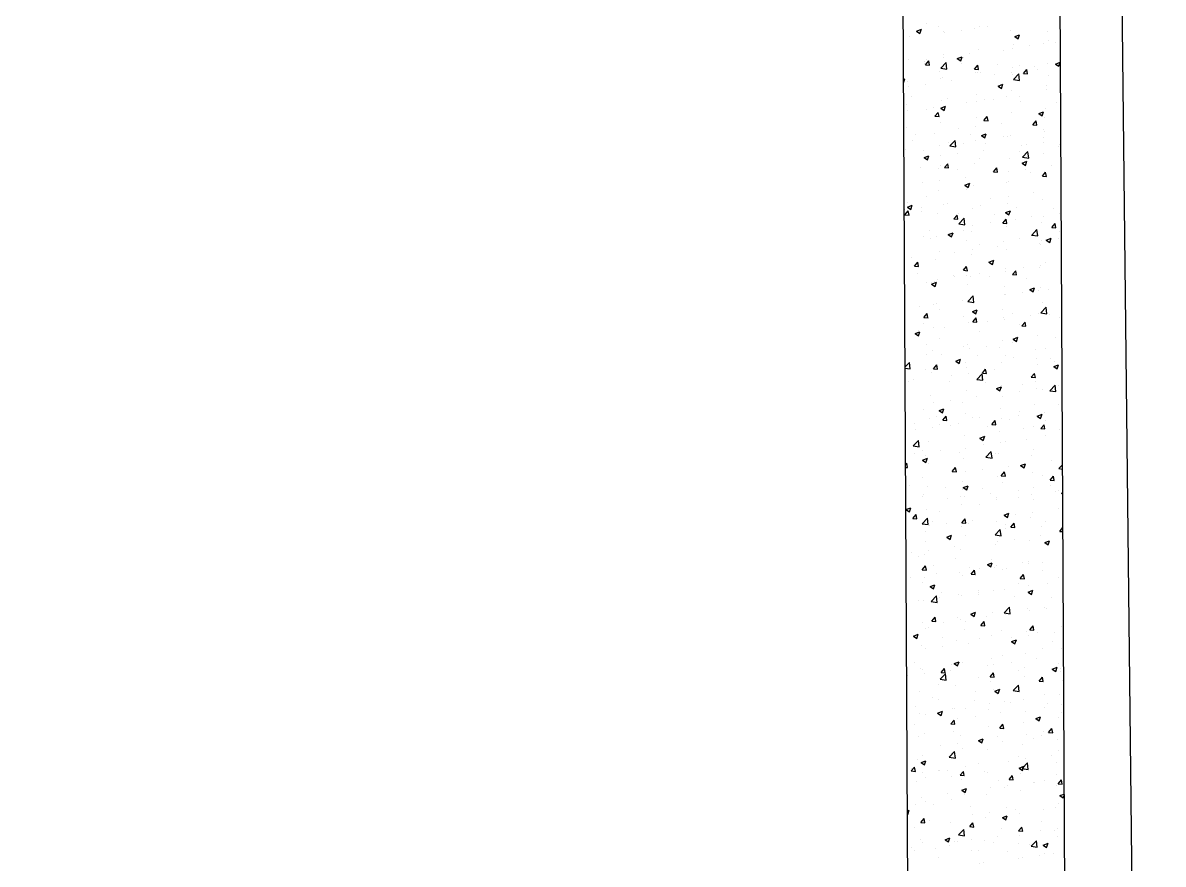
# Model space of a CAD drawing. Header units: millimetres. Extents: x 331487 to 517269, y 198509 to 399936.
# Drawn here: x 447763 to 449434, y 303161 to 304393 of the extents above; entities that cross this region are included whole.
import ezdxf

# ---------------------------------------------------------------- set-up
doc = ezdxf.new("R2010")
doc.units = ezdxf.units.MM
doc.header["$MEASUREMENT"] = 0
doc.layers.add('9th_plot boundry', color=1, linetype='Continuous')
doc.layers.add('COLUMN', color=6, linetype='Continuous')

msp = doc.modelspace()

# ---------------------------------------------------------------- linework, layer by layer
at = {"layer": '9th_plot boundry'}
msp.add_line((449434.4, 299006.3), (448946.6, 343103.6), dxfattribs=at)
msp.add_lwpolyline([(448946.6, 343103.6), (414422.2, 340817.1, 0.386106), (408845.6, 334960.7), (408845.6, 299960.7), (449434.4, 299006.3)], format="xyb", close=True, dxfattribs=at)
at = {"layer": 'COLUMN'}
for p, q in [((448972.9, 319477.3), (449064.3, 302244.5)), ((449202.9, 319478.5), (449294.4, 302239))]:
    msp.add_line(p, q, dxfattribs=at)
at = {"layer": 'COLUMN', "color": 2, "linetype": 'Continuous'}
for p, q in [((449073, 304381.2), (449080, 304383.9)), ((449073, 304381.2), (449078, 304377.8)), ((449078, 304377.8), (449080, 304383.9)), ((449088, 304392.7), (449088, 304392.7)), ((449104.5, 304387.2), (449104.5, 304387.2)), ((449113, 304380), (449113, 304380)), ((449139, 304382.5), (449139, 304382.5)), ((449157.9, 304384.9), (449157.9, 304384.9)), ((449165, 304387.5), (449165, 304387.5)), ((449176.9, 304387.5), (449176.9, 304387.5)), ((449211.3, 304382.7), (449211.3, 304382.7)), ((449264.7, 304380.4), (449264.7, 304380.4)), ((449062.5, 304373.6), (449062.5, 304373.6)), ((449114, 304379.2), (449114, 304379.2)), ((449216.8, 304373.2), (449223.8, 304375.9)), ((449216.8, 304373.2), (449221.7, 304369.8)), ((449221.7, 304369.8), (449223.8, 304375.9)), ((449258.8, 304363.1), (449258.8, 304363.1)), ((449265.6, 304367.7), (449265.6, 304367.7)), ((449276.6, 304364.6), (449276.6, 304364.6)), ((449111.8, 304346.7), (449111.8, 304346.7)), ((449150.6, 304348), (449150.6, 304348)), ((449163.8, 304354.2), (449163.8, 304354.2)), ((449200.5, 304353.1), (449200.5, 304353.1)), ((449213.7, 304356.4), (449213.7, 304356.4)), ((449215.1, 304361.3), (449215.1, 304361.3)), ((449238.7, 304359.7), (449238.7, 304359.7)), ((449061.3, 304340.3), (449061.3, 304340.3)), ((449083.9, 304333.1), (449083.9, 304333.1)), ((449085, 304336.1), (449085, 304336.1)), ((449086.1, 304331.7), (449090.9, 304337.4)), ((449086.1, 304331.7), (449092.1, 304331.2)), ((449087.6, 304339.8), (449087.6, 304339.8)), ((449092.1, 304331.2), (449090.9, 304337.4)), ((449108.4, 304327), (449116.2, 304335.1)), ((449112.7, 304343.1), (449112.7, 304343.1)), ((449117.3, 304325.6), (449116.2, 304335.1)), ((449132.7, 304340.9), (449139.7, 304343.6)), ((449132.7, 304340.9), (449137.7, 304337.6)), ((449137.7, 304337.6), (449139.7, 304343.6)), ((449138.4, 304333.8), (449138.4, 304333.8)), ((449142.2, 304343.1), (449142.2, 304343.1)), ((449157.9, 304325.4), (449162.7, 304331.2)), ((449163.8, 304324.9), (449162.7, 304331.2)), ((449191.8, 304331.6), (449191.8, 304331.6)), ((449224.5, 304331.1), (449224.5, 304331.1)), ((449245.2, 304329.3), (449245.2, 304329.3)), ((449264.4, 304334.4), (449264.4, 304334.4)), ((449276.5, 304332.9), (449283.5, 304335.6)), ((449276.5, 304332.9), (449281.4, 304329.6)), ((449281.4, 304329.6), (449283.4, 304335.6)), ((449282.8, 304341.1), (449282.8, 304341.1)), ((449106.1, 304322.7), (449106.1, 304322.7)), ((449108.4, 304326.9), (449117.3, 304325.6)), ((449110.6, 304313.4), (449110.6, 304313.4)), ((449157.9, 304325.4), (449163.8, 304324.9)), ((449159.5, 304320.4), (449159.5, 304320.4)), ((449162.6, 304320.9), (449162.6, 304320.9)), ((449166.2, 304321.1), (449166.2, 304321.1)), ((449187.4, 304316.9), (449187.4, 304316.9)), ((449212.4, 304320.2), (449212.4, 304320.2)), ((449212.9, 304318.1), (449212.9, 304318.1)), ((449213.9, 304328), (449213.9, 304328)), ((449215.1, 304310.4), (449222.9, 304318.5)), ((449224, 304309), (449222.9, 304318.5)), ((449229.6, 304319.2), (449234.4, 304324.9)), ((449229.6, 304319.2), (449235.6, 304318.6)), ((449235.6, 304318.6), (449234.4, 304324.9)), ((449250.3, 304325.2), (449250.3, 304325.2)), ((449266.3, 304315.9), (449266.3, 304315.9)), ((449053.6, 304310.6), (449055.7, 304311.4)), ((449053.7, 304305.3), (449055.7, 304311.4)), ((449053.7, 304305.3), (449053.7, 304305.3)), ((449060.1, 304307), (449060.1, 304307)), ((449061.3, 304300.3), (449061.3, 304300.3)), ((449086.4, 304303.6), (449086.4, 304303.6)), ((449107.9, 304311.1), (449107.9, 304311.1)), ((449124.2, 304308.6), (449124.2, 304308.6)), ((449192.4, 304300.7), (449199.4, 304303.4)), ((449192.4, 304300.7), (449197.4, 304297.3)), ((449197.4, 304297.3), (449199.4, 304303.4)), ((449215.1, 304310.4), (449224, 304309)), ((449262.7, 304296.1), (449262.7, 304296.1)), ((449263.2, 304301.1), (449263.2, 304301.1)), ((449065.1, 304285.3), (449065.1, 304285.3)), ((449109.4, 304280.1), (449109.4, 304280.1)), ((449118.5, 304283), (449118.5, 304283)), ((449161.3, 304287.6), (449161.3, 304287.6)), ((449171.9, 304280.7), (449171.9, 304280.7)), ((449186.1, 304280.8), (449186.1, 304280.8)), ((449204.4, 304286.1), (449204.4, 304286.1)), ((449212.7, 304294.7), (449212.7, 304294.7)), ((449224, 304285.8), (449224, 304285.8)), ((449058.9, 304273.7), (449058.9, 304273.7)), ((449060.1, 304264.2), (449060.1, 304264.2)), ((449087.7, 304266.1), (449087.7, 304266.1)), ((449097.9, 304269.2), (449097.9, 304269.2)), ((449108.4, 304268.4), (449115.4, 304271.1)), ((449108.4, 304268.4), (449113.4, 304265.1)), ((449113.4, 304265.1), (449115.4, 304271.1)), ((449146, 304276.1), (449146, 304276.1)), ((449161.1, 304277.5), (449161.1, 304277.5)), ((449225.3, 304278.5), (449225.3, 304278.5)), ((449252.1, 304260.4), (449259.1, 304263.1)), ((449257.1, 304257.1), (449259.1, 304263.1)), ((449262, 304267.8), (449262, 304267.8)), ((449278.7, 304276.2), (449278.7, 304276.2)), ((449100, 304256.5), (449104.8, 304262.2)), ((449100, 304256.5), (449106, 304256)), ((449106, 304256), (449104.8, 304262.2)), ((449108.2, 304246.9), (449108.2, 304246.9)), ((449160.1, 304254.4), (449160.1, 304254.4)), ((449171.7, 304250.2), (449176.5, 304256)), ((449171.7, 304250.2), (449177.7, 304249.7)), ((449177.7, 304249.7), (449176.5, 304255.9)), ((449197.7, 304246.3), (449197.7, 304246.3)), ((449211.5, 304261.4), (449211.5, 304261.4)), ((449243.5, 304243.9), (449248.3, 304249.7)), ((449249.4, 304243.4), (449248.3, 304249.7)), ((449252.1, 304260.4), (449257.1, 304257.1)), ((449260.8, 304254.6), (449260.8, 304254.6)), ((449057.7, 304240.5), (449057.7, 304240.5)), ((449071.6, 304229.7), (449071.6, 304229.7)), ((449099, 304231.9), (449099, 304231.9)), ((449134.8, 304238), (449134.8, 304238)), ((449152.4, 304229.6), (449152.4, 304229.6)), ((449159.8, 304241.3), (449159.8, 304241.3)), ((449168.1, 304228.2), (449175.1, 304230.8)), ((449173.1, 304224.8), (449175.1, 304230.8)), ((449243.5, 304243.9), (449249.4, 304243.4)), ((449258.6, 304236.5), (449258.6, 304236.5)), ((449260.8, 304234.5), (449260.8, 304234.5)), ((449066.7, 304220.7), (449066.7, 304220.7)), ((449107, 304213.6), (449107, 304213.6)), ((449120.1, 304218.5), (449120.1, 304218.5)), ((449121.7, 304213), (449129.5, 304221.1)), ((449121.7, 304213), (449130.6, 304211.6)), ((449130.6, 304211.6), (449129.5, 304221.1)), ((449141.9, 304216.4), (449141.9, 304216.4)), ((449158.9, 304221.1), (449158.9, 304221.1)), ((449168.1, 304228.2), (449173.1, 304224.8)), ((449173.5, 304216.2), (449173.5, 304216.2)), ((449200.2, 304226.5), (449200.2, 304226.5)), ((449205.8, 304227.4), (449205.8, 304227.4)), ((449210.2, 304228.1), (449210.2, 304228.1)), ((449226.9, 304214), (449226.9, 304214)), ((449234.5, 304215.2), (449234.5, 304215.2)), ((449259.2, 304225.1), (449259.2, 304225.1)), ((449259.6, 304218.5), (449259.6, 304218.5)), ((449282.5, 304214.5), (449282.5, 304214.5)), ((449056.5, 304207.2), (449056.5, 304207.2)), ((449083.6, 304206.4), (449083.6, 304206.4)), ((449084.1, 304195.9), (449091.1, 304198.6)), ((449084.1, 304195.9), (449089, 304192.6)), ((449089, 304192.6), (449091.1, 304198.6)), ((449108.5, 304198.6), (449108.5, 304198.6)), ((449133.5, 304201.9), (449133.5, 304201.9)), ((449171.4, 304206.9), (449171.4, 304206.9)), ((449224.2, 304204.5), (449224.2, 304204.5)), ((449228.4, 304196.4), (449236.2, 304204.6)), ((449228.4, 304196.4), (449237.3, 304195.1)), ((449237.3, 304195.1), (449236.2, 304204.5)), ((449259.5, 304201.2), (449259.5, 304201.2)), ((449280.3, 304211.7), (449280.3, 304211.7)), ((449079.1, 304181.1), (449079.1, 304181.1)), ((449105.7, 304180.3), (449105.7, 304180.3)), ((449107.6, 304184.5), (449107.6, 304184.5)), ((449113.9, 304181.3), (449118.7, 304187)), ((449113.9, 304181.3), (449119.9, 304180.7)), ((449119.9, 304180.7), (449118.7, 304187)), ((449132.5, 304178.8), (449132.5, 304178.8)), ((449157.7, 304187.8), (449157.7, 304187.8)), ((449165.9, 304194.5), (449165.9, 304194.5)), ((449185.6, 304175), (449190.4, 304180.7)), ((449191.6, 304174.5), (449190.4, 304180.7)), ((449209, 304194.8), (449209, 304194.8)), ((449227.8, 304187.9), (449234.8, 304190.6)), ((449227.8, 304187.9), (449232.8, 304184.5)), ((449232.8, 304184.5), (449234.8, 304190.6)), ((449233.3, 304179), (449233.3, 304179)), ((449271.1, 304184), (449271.1, 304184)), ((449055.2, 304173.9), (449055.2, 304173.9)), ((449107.2, 304162.4), (449107.2, 304162.4)), ((449145.1, 304167.4), (449145.1, 304167.4)), ((449185.6, 304175), (449191.6, 304174.5)), ((449185.9, 304176.6), (449185.9, 304176.6)), ((449208.2, 304175.7), (449208.2, 304175.7)), ((449239.3, 304174.3), (449239.3, 304174.3)), ((449257.3, 304168.7), (449262.1, 304174.5)), ((449257.3, 304168.7), (449263.3, 304168.2)), ((449258.3, 304167.9), (449258.3, 304167.9)), ((449263.3, 304168.2), (449262.1, 304174.5)), ((449262.4, 304169.5), (449262.4, 304169.5)), ((449082.2, 304159.1), (449082.2, 304159.1)), ((449104.5, 304147), (449104.5, 304147)), ((449143.8, 304155.6), (449150.8, 304158.3)), ((449143.8, 304155.6), (449148.7, 304152.3)), ((449145.8, 304149.5), (449145.8, 304149.5)), ((449148.7, 304152.3), (449150.8, 304158.3)), ((449156.5, 304154.5), (449156.5, 304154.5)), ((449204.1, 304159.5), (449204.1, 304159.5)), ((449207.8, 304161.5), (449207.8, 304161.5)), ((449059.7, 304130), (449059.7, 304130)), ((449087.4, 304139.5), (449087.4, 304139.5)), ((449181.9, 304136.3), (449181.9, 304136.3)), ((449207, 304139.6), (449207, 304139.6)), ((449244.8, 304144.6), (449244.8, 304144.6)), ((449257.1, 304134.6), (449257.1, 304134.6)), ((449055.9, 304119.7), (449055.9, 304119.7)), ((449056, 304112.3), (449060.8, 304118.1)), ((449056, 304112.3), (449062, 304111.8)), ((449059.7, 304123.4), (449066.7, 304126.1)), ((449059.7, 304123.4), (449064.7, 304120)), ((449062, 304111.8), (449060.8, 304118.1)), ((449064.7, 304120), (449066.7, 304126.1)), ((449080.8, 304116.5), (449080.8, 304116.5)), ((449080.9, 304123), (449080.9, 304123)), ((449103.3, 304113.7), (449103.3, 304113.7)), ((449113.1, 304127.7), (449113.1, 304127.7)), ((449118.8, 304128), (449118.8, 304128)), ((449134.1, 304114.3), (449134.1, 304114.3)), ((449155.3, 304121.2), (449155.3, 304121.2)), ((449166.4, 304125.5), (449166.4, 304125.5)), ((449187.5, 304112), (449187.5, 304112)), ((449203.5, 304115.4), (449210.5, 304118.1)), ((449203.5, 304115.4), (449208.4, 304112)), ((449206.6, 304128.2), (449206.6, 304128.2)), ((449208.4, 304112), (449210.5, 304118.1)), ((449219.8, 304123.2), (449219.8, 304123.2)), ((449273.2, 304121), (449273.2, 304121)), ((449281.7, 304113.5), (449281.7, 304113.5)), ((449127.8, 304106), (449132.6, 304111.8)), ((449127.8, 304106), (449133.7, 304105.5)), ((449133.7, 304105.5), (449132.6, 304111.8)), ((449134.9, 304099), (449142.7, 304107.1)), ((449134.9, 304099), (449143.8, 304097.6)), ((449143.8, 304097.6), (449142.7, 304107.1)), ((449155.6, 304096.9), (449155.6, 304096.9)), ((449180.7, 304100.2), (449180.7, 304100.2)), ((449199.5, 304099.8), (449204.3, 304105.5)), ((449199.5, 304099.8), (449205.5, 304099.2)), ((449199.9, 304099.8), (449199.9, 304099.8)), ((449205.5, 304099.2), (449204.3, 304105.5)), ((449218.5, 304105.1), (449218.5, 304105.1)), ((449240.9, 304109.8), (449240.9, 304109.8)), ((449255.9, 304101.4), (449255.9, 304101.4)), ((449258.3, 304109.8), (449258.3, 304109.8)), ((449271.2, 304093.5), (449276, 304099.2)), ((449277.2, 304093), (449276, 304099.2)), ((449083.3, 304079.8), (449083.3, 304079.8)), ((449092.5, 304088.5), (449092.5, 304088.5)), ((449102.1, 304080.4), (449102.1, 304080.4)), ((449119.4, 304083.1), (449126.4, 304085.8)), ((449119.4, 304083.1), (449124.4, 304079.8)), ((449124.4, 304079.8), (449126.4, 304085.8)), ((449141.6, 304089.8), (449141.6, 304089.8)), ((449154, 304087.9), (449154, 304087.9)), ((449205.4, 304095), (449205.4, 304095)), ((449241.6, 304082.5), (449250.5, 304081.1)), ((449241.7, 304082.5), (449249.4, 304090.6)), ((449250.5, 304081.1), (449249.4, 304090.6)), ((449271.2, 304093.5), (449277.2, 304093)), ((449282.2, 304087.9), (449282.2, 304087.9)), ((449093.2, 304076.9), (449093.2, 304076.9)), ((449146.5, 304074.6), (449146.5, 304074.6)), ((449165.6, 304067.9), (449165.6, 304067.9)), ((449192.2, 304065.7), (449192.2, 304065.7)), ((449199.9, 304072.4), (449199.9, 304072.4)), ((449223.9, 304077.9), (449223.9, 304077.9)), ((449253.3, 304070.1), (449253.3, 304070.1)), ((449254.7, 304068.1), (449254.7, 304068.1)), ((449255.4, 304074), (449255.4, 304074)), ((449263.1, 304075.1), (449270.1, 304077.8)), ((449263.1, 304075.1), (449268.1, 304071.8)), ((449268.1, 304071.8), (449270.1, 304077.8)), ((449280.4, 304077.3), (449280.4, 304077.3)), ((449066.2, 304049.1), (449066.2, 304049.1)), ((449100.9, 304047.1), (449100.9, 304047.1)), ((449107.3, 304057.8), (449107.3, 304057.8)), ((449129.3, 304057.4), (449129.3, 304057.4)), ((449152.8, 304054.6), (449152.8, 304054.6)), ((449154.3, 304060.7), (449154.3, 304060.7)), ((449179.1, 304042.9), (449186.1, 304045.6)), ((449184.1, 304039.5), (449186.1, 304045.6)), ((449204.2, 304061.7), (449204.2, 304061.7)), ((449069.9, 304037.1), (449074.7, 304042.8)), ((449069.9, 304037.1), (449075.9, 304036.6)), ((449075.9, 304036.6), (449074.7, 304042.8)), ((449141.6, 304030.8), (449146.4, 304036.6)), ((449141.6, 304030.8), (449147.6, 304030.3)), ((449147.6, 304030.3), (449146.4, 304036.6)), ((449179.1, 304042.9), (449184.1, 304039.5)), ((449203.8, 304032.9), (449203.8, 304032.9)), ((449213.4, 304024.6), (449218.2, 304030.3)), ((449219.3, 304024), (449218.2, 304030.3)), ((449229.1, 304034.6), (449229.1, 304034.6)), ((449253.5, 304034.8), (449253.5, 304034.8)), ((449254.1, 304037.9), (449254.1, 304037.9)), ((449262.1, 304042.9), (449262.1, 304042.9)), ((449073.7, 304025.8), (449073.7, 304025.8)), ((449087.1, 304012.8), (449087.1, 304012.8)), ((449094.8, 304012.4), (449094.8, 304012.4)), ((449095.1, 304010.6), (449102.1, 304013.3)), ((449099.7, 304013.8), (449099.7, 304013.8)), ((449100.1, 304007.3), (449102.1, 304013.3)), ((449103, 304018), (449103, 304018)), ((449127.1, 304023.5), (449127.1, 304023.5)), ((449128, 304021.3), (449128, 304021.3)), ((449145.5, 304022.9), (449145.5, 304022.9)), ((449151.6, 304021.3), (449151.6, 304021.3)), ((449165.9, 304026.3), (449165.9, 304026.3)), ((449180.5, 304021.3), (449180.5, 304021.3)), ((449203, 304028.4), (449203, 304028.4)), ((449213.4, 304024.6), (449219.3, 304024)), ((449233.8, 304019), (449233.8, 304019)), ((449285.1, 304018.3), (449285.2, 304018.4)), ((449285.1, 304018.3), (449285.2, 304018.3)), ((449095.1, 304010.6), (449100.1, 304007.3)), ((449148.2, 304010.1), (449148.2, 304010.1)), ((449201.5, 304007.8), (449201.5, 304007.8)), ((449201.7, 303995.1), (449201.7, 303995.1)), ((449202.8, 303995.1), (449202.8, 303995.1)), ((449227.8, 303998.4), (449227.8, 303998.4)), ((449238.8, 304002.6), (449245.8, 304005.3)), ((449238.8, 304002.6), (449243.8, 303999.3)), ((449243.8, 303999.3), (449245.8, 304005.3)), ((449252.2, 304001.5), (449252.2, 304001.5)), ((449254.9, 304005.6), (449254.9, 304005.6)), ((449265.7, 304003.4), (449265.7, 304003.4)), ((449076.7, 303978.5), (449076.7, 303978.5)), ((449098.5, 303980.5), (449098.5, 303980.5)), ((449101.7, 303981.8), (449101.7, 303981.8)), ((449139.6, 303986.8), (449139.6, 303986.8)), ((449148.2, 303985.1), (449156, 303993.2)), ((449148.2, 303985.1), (449157.1, 303983.7)), ((449150.4, 303988), (449150.4, 303988)), ((449157.1, 303983.7), (449156, 303993.2)), ((449258, 303983.2), (449258, 303983.2)), ((449083.8, 303961.9), (449088.6, 303967.6)), ((449083.8, 303961.9), (449089.8, 303961.4)), ((449089.7, 303961.4), (449088.6, 303967.6)), ((449107.2, 303972.7), (449107.2, 303972.7)), ((449141.3, 303963.2), (449141.3, 303963.2)), ((449154.8, 303970.4), (449161.8, 303973)), ((449154.8, 303970.4), (449159.8, 303967)), ((449159.8, 303967), (449161.8, 303973)), ((449160.6, 303970.4), (449160.6, 303970.4)), ((449199.6, 303973.2), (449199.6, 303973.2)), ((449200.5, 303961.8), (449200.5, 303961.8)), ((449213.9, 303968.2), (449213.9, 303968.2)), ((449239.4, 303964), (449239.4, 303964)), ((449251, 303968.2), (449251, 303968.2)), ((449254.9, 303968.5), (449262.7, 303976.6)), ((449254.9, 303968.5), (449263.8, 303967.1)), ((449263.8, 303967.1), (449262.7, 303976.6)), ((449267.3, 303965.9), (449267.3, 303965.9)), ((449083, 303953.2), (449083, 303953.2)), ((449097.2, 303947.3), (449097.2, 303947.3)), ((449113.3, 303947.4), (449113.3, 303947.4)), ((449149.2, 303954.8), (449149.2, 303954.8)), ((449155.5, 303955.6), (449160.3, 303961.4)), ((449155.5, 303955.6), (449161.5, 303955.1)), ((449161.5, 303955.1), (449160.3, 303961.3)), ((449176.5, 303955.7), (449176.5, 303955.7)), ((449201.5, 303959), (449201.5, 303959)), ((449223.6, 303951.2), (449223.6, 303951.2)), ((449227.2, 303949.3), (449232, 303955.1)), ((449227.2, 303949.3), (449233.2, 303948.8)), ((449233.2, 303948.8), (449232, 303955.1)), ((449281.9, 303961.3), (449281.9, 303961.3)), ((449070.8, 303938.1), (449077.8, 303940.8)), ((449070.8, 303938.1), (449075.7, 303934.7)), ((449075.4, 303942.4), (449075.4, 303942.4)), ((449075.7, 303934.7), (449077.8, 303940.8)), ((449107, 303931.2), (449107, 303931.2)), ((449165.3, 303941.2), (449165.3, 303941.2)), ((449199.3, 303928.5), (449199.3, 303928.5)), ((449214.5, 303930.1), (449221.5, 303932.8)), ((449214.5, 303930.1), (449219.5, 303926.7)), ((449219.5, 303926.7), (449221.5, 303932.8)), ((449249.8, 303934.9), (449249.8, 303934.9)), ((449276.2, 303932.9), (449276.2, 303932.9)), ((449087.7, 303921.6), (449087.7, 303921.6)), ((449096, 303914), (449096, 303914)), ((449141.1, 303919.3), (449141.1, 303919.3)), ((449148, 303921.5), (449148, 303921.5)), ((449150.1, 303916.3), (449150.1, 303916.3)), ((449175.2, 303919.6), (449175.2, 303919.6)), ((449194.5, 303917.1), (449194.5, 303917.1)), ((449213.1, 303924.5), (449213.1, 303924.5)), ((449247.8, 303914.8), (449247.8, 303914.8)), ((449261.8, 303916.2), (449261.8, 303916.2)), ((449055.8, 303888.8), (449062.5, 303895.8)), ((449063.6, 303886.3), (449062.5, 303895.8)), ((449087, 303907.9), (449087, 303907.9)), ((449108.8, 303908.2), (449108.8, 303908.2)), ((449130.5, 303897.8), (449137.5, 303900.5)), ((449130.5, 303897.8), (449135.4, 303894.5)), ((449135.4, 303894.5), (449137.5, 303900.5)), ((449145.2, 303896.2), (449145.2, 303896.2)), ((449162.2, 303905.9), (449162.2, 303905.9)), ((449198.1, 303895.2), (449198.1, 303895.2)), ((449203.5, 303906.2), (449203.5, 303906.2)), ((449215.6, 303903.7), (449215.6, 303903.7)), ((449248.6, 303901.6), (449248.6, 303901.6)), ((449268.9, 303901.4), (449268.9, 303901.4)), ((449274.9, 303896.7), (449274.9, 303896.7)), ((449055.8, 303887.5), (449063.6, 303886.3)), ((449086.8, 303886.2), (449086.8, 303886.2)), ((449094.8, 303880.7), (449094.8, 303880.7)), ((449097.6, 303886.7), (449102.5, 303892.4)), ((449097.6, 303886.7), (449103.6, 303886.1)), ((449103.6, 303886.1), (449102.5, 303892.4)), ((449146.7, 303888.2), (449146.7, 303888.2)), ((449148.9, 303880.1), (449148.9, 303880.1)), ((449161.4, 303871.1), (449169.2, 303879.2)), ((449170.3, 303869.7), (449169.2, 303879.2)), ((449169.4, 303880.4), (449174.2, 303886.1)), ((449169.4, 303880.4), (449175.4, 303879.9)), ((449175.4, 303879.9), (449174.2, 303886.1)), ((449186.7, 303885.1), (449186.7, 303885.1)), ((449241.1, 303874.1), (449245.9, 303879.9)), ((449247.1, 303873.6), (449245.9, 303879.9)), ((449249.9, 303893.4), (449249.9, 303893.4)), ((449274.2, 303889.8), (449281.2, 303892.5)), ((449274.2, 303889.8), (449279.1, 303886.5)), ((449279.1, 303886.5), (449281.2, 303892.5)), ((449060.7, 303868.5), (449060.7, 303868.5)), ((449067.8, 303870.8), (449067.8, 303870.8)), ((449121.2, 303868.5), (449121.2, 303868.5)), ((449123.8, 303876.8), (449123.8, 303876.8)), ((449161.4, 303871.1), (449170.3, 303869.7)), ((449174.6, 303866.3), (449174.6, 303866.3)), ((449196.9, 303861.9), (449196.9, 303861.9)), ((449228, 303864), (449228, 303864)), ((449241.1, 303874.1), (449247.1, 303873.6)), ((449247.4, 303868.3), (449247.4, 303868.3)), ((449268.2, 303854.5), (449276, 303862.7)), ((449277.1, 303853.2), (449276, 303862.7)), ((449281.3, 303861.7), (449281.3, 303861.7)), ((449093.6, 303847.4), (449093.6, 303847.4)), ((449145.5, 303854.9), (449145.5, 303854.9)), ((449160.4, 303845.7), (449160.4, 303845.7)), ((449190.2, 303857.6), (449197.2, 303860.3)), ((449190.2, 303857.6), (449195.1, 303854.2)), ((449195.1, 303854.2), (449197.2, 303860.3)), ((449199.4, 303846.6), (449199.4, 303846.6)), ((449223.6, 303854), (449223.6, 303854)), ((449248.6, 303857.3), (449248.6, 303857.3)), ((449257.7, 303856.6), (449257.7, 303856.6)), ((449268.2, 303854.5), (449277.1, 303853.2)), ((449097.5, 303837.4), (449097.5, 303837.4)), ((449106.1, 303825.3), (449113.1, 303828)), ((449111.1, 303822), (449113.1, 303828)), ((449122.6, 303840.7), (449122.6, 303840.7)), ((449141, 303836.6), (449141, 303836.6)), ((449195.7, 303828.6), (449195.7, 303828.6)), ((449246.2, 303835), (449246.2, 303835)), ((449281.6, 303834.6), (449281.6, 303834.6)), ((449082.7, 303826.5), (449082.7, 303826.5)), ((449092.4, 303814.1), (449092.4, 303814.1)), ((449101.7, 303817.4), (449101.7, 303817.4)), ((449106.1, 303825.3), (449111.1, 303822)), ((449111.5, 303811.4), (449116.3, 303817.2)), ((449111.5, 303811.4), (449117.5, 303810.9)), ((449117.5, 303810.9), (449116.3, 303817.2)), ((449144.3, 303821.6), (449144.3, 303821.6)), ((449155.1, 303815.2), (449155.1, 303815.2)), ((449165, 303814.6), (449165, 303814.6)), ((449197.3, 303814.5), (449197.3, 303814.5)), ((449208.5, 303812.9), (449208.5, 303812.9)), ((449222.3, 303817.8), (449222.3, 303817.8)), ((449223.3, 303824.6), (449223.3, 303824.6)), ((449249.8, 303817.3), (449256.8, 303820)), ((449249.8, 303817.3), (449254.8, 303814)), ((449254.8, 303814), (449256.8, 303820)), ((449260.2, 303822.8), (449260.2, 303822.8)), ((449069.4, 303806.2), (449069.4, 303806.2)), ((449071.2, 303797.9), (449071.2, 303797.9)), ((449096.3, 303801.2), (449096.3, 303801.2)), ((449106.7, 303804.6), (449106.7, 303804.6)), ((449122.8, 303804), (449122.8, 303804)), ((449134.1, 303806.2), (449134.1, 303806.2)), ((449176.2, 303801.7), (449176.2, 303801.7)), ((449183.3, 303805.2), (449188.1, 303810.9)), ((449183.3, 303805.2), (449189.2, 303804.6)), ((449189.2, 303804.6), (449188.1, 303810.9)), ((449194.4, 303795.3), (449194.4, 303795.3)), ((449229.6, 303799.5), (449229.6, 303799.5)), ((449244.9, 303801.7), (449244.9, 303801.7)), ((449255, 303798.9), (449259.8, 303804.6)), ((449255, 303798.9), (449261, 303798.4)), ((449261, 303798.4), (449259.8, 303804.6)), ((449261.9, 303810.6), (449261.9, 303810.6)), ((449282.9, 303797.2), (449282.9, 303797.2)), ((449068, 303773.7), (449075.8, 303781.8)), ((449076.9, 303772.3), (449075.8, 303781.8)), ((449091.2, 303780.8), (449091.2, 303780.8)), ((449143.1, 303788.3), (449143.1, 303788.3)), ((449165.8, 303785.1), (449172.8, 303787.8)), ((449165.8, 303785.1), (449170.8, 303781.7)), ((449170.8, 303781.7), (449172.8, 303787.7)), ((449196, 303778.4), (449196, 303778.4)), ((449203.2, 303779.6), (449203.2, 303779.6)), ((449233.9, 303783.4), (449233.9, 303783.4)), ((449261.5, 303789.6), (449261.5, 303789.6)), ((449068, 303773.7), (449076.9, 303772.3)), ((449070, 303761.8), (449070, 303761.8)), ((449081.8, 303766.6), (449081.8, 303766.6)), ((449107.8, 303766.8), (449107.8, 303766.8)), ((449135.2, 303764.3), (449135.2, 303764.3)), ((449144.9, 303769.6), (449144.9, 303769.6)), ((449171, 303775.1), (449171, 303775.1)), ((449174.7, 303757.1), (449182.5, 303765.3)), ((449183.6, 303755.7), (449182.5, 303765.2)), ((449188.6, 303762.1), (449188.6, 303762.1)), ((449193.2, 303762.1), (449193.2, 303762.1)), ((449243.7, 303768.5), (449243.7, 303768.5)), ((449056.6, 303745.9), (449058.5, 303748.2)), ((449059.6, 303742), (449058.5, 303748.2)), ((449081.8, 303752.8), (449088.8, 303755.5)), ((449081.8, 303752.8), (449086.8, 303749.5)), ((449086.5, 303759.6), (449086.5, 303759.6)), ((449086.8, 303749.5), (449088.8, 303755.5)), ((449089.9, 303747.5), (449089.9, 303747.5)), ((449141.9, 303755), (449141.9, 303755)), ((449174.7, 303757.1), (449183.6, 303755.7)), ((449225.5, 303744.8), (449232.5, 303747.5)), ((449225.5, 303744.8), (449230.5, 303741.4)), ((449230.5, 303741.4), (449232.5, 303747.5)), ((449242, 303759.8), (449242, 303759.8)), ((449270.7, 303752.2), (449270.7, 303752.2)), ((449281.4, 303740.6), (449286.6, 303745.9)), ((449056.6, 303742.2), (449059.7, 303742)), ((449125.4, 303736.2), (449130.2, 303742)), ((449125.4, 303736.2), (449131.4, 303735.7)), ((449131.4, 303735.7), (449130.2, 303742)), ((449144.7, 303735.6), (449144.7, 303735.6)), ((449169.7, 303738.9), (449169.7, 303738.9)), ((449192, 303728.8), (449192, 303728.8)), ((449197.1, 303729.9), (449201.9, 303735.7)), ((449197.1, 303729.9), (449203.1, 303729.4)), ((449203.1, 303729.4), (449201.9, 303735.7)), ((449207.6, 303743.9), (449207.6, 303743.9)), ((449242.5, 303735.2), (449242.5, 303735.2)), ((449257.4, 303729.9), (449257.4, 303729.9)), ((449268.9, 303723.7), (449273.7, 303729.4)), ((449274.8, 303723.1), (449273.7, 303729.4)), ((449281.4, 303740.6), (449286.6, 303739.8)), ((449062.3, 303715.5), (449062.3, 303715.5)), ((449081.5, 303727.3), (449081.5, 303727.3)), ((449088.7, 303714.2), (449088.7, 303714.2)), ((449115.7, 303713.2), (449115.7, 303713.2)), ((449140.7, 303721.7), (449140.7, 303721.7)), ((449141.5, 303712.5), (449148.5, 303715.2)), ((449141.5, 303712.5), (449146.5, 303709.2)), ((449146.5, 303709.2), (449148.5, 303715.2)), ((449169.1, 303711), (449169.1, 303711)), ((449199.1, 303719.9), (449199.1, 303719.9)), ((449244.4, 303712.8), (449244.4, 303712.8)), ((449268.9, 303723.7), (449274.8, 303723.2)), ((449269.5, 303716.1), (449269.5, 303716.1)), ((449082.4, 303699.9), (449082.4, 303699.9)), ((449083.4, 303702.1), (449083.4, 303702.1)), ((449118.4, 303696.2), (449118.4, 303696.2)), ((449136.8, 303699.8), (449136.8, 303699.8)), ((449140.7, 303709.9), (449140.7, 303709.9)), ((449143.4, 303699.5), (449143.4, 303699.5)), ((449181.3, 303704.5), (449181.3, 303704.5)), ((449190.2, 303697.5), (449190.2, 303697.5)), ((449190.8, 303695.5), (449190.8, 303695.5)), ((449222.5, 303708.7), (449222.5, 303708.7)), ((449223, 303698), (449223, 303698)), ((449241.3, 303701.9), (449241.3, 303701.9)), ((449243.6, 303695.3), (449243.6, 303695.3)), ((449275.9, 303706.5), (449275.9, 303706.5)), ((449281.3, 303708), (449281.3, 303708)), ((449285.2, 303704.5), (449286.8, 303705.1)), ((449285.2, 303704.5), (449286.8, 303703.5)), ((449057.5, 303680.3), (449064.5, 303683)), ((449057.5, 303680.3), (449062.4, 303676.9)), ((449062.4, 303676.9), (449064.5, 303683)), ((449087.5, 303680.9), (449087.5, 303680.9)), ((449106.4, 303678), (449106.4, 303678)), ((449139.4, 303688.4), (449139.4, 303688.4)), ((449164.7, 303688), (449164.7, 303688)), ((449281, 303681.6), (449281, 303681.6)), ((449067.5, 303667.3), (449072.4, 303673)), ((449067.5, 303667.3), (449073.5, 303666.8)), ((449073.5, 303666.8), (449072.4, 303673)), ((449081.2, 303659.7), (449089, 303667.8)), ((449090.1, 303658.3), (449089, 303667.8)), ((449095.8, 303662.4), (449095.8, 303662.4)), ((449139.3, 303661), (449144.1, 303666.8)), ((449139.3, 303661), (449145.3, 303660.5)), ((449145.3, 303660.5), (449144.1, 303666.7)), ((449155, 303665), (449155, 303665)), ((449189.6, 303662.2), (449189.6, 303662.2)), ((449201.2, 303672.3), (449208.2, 303675)), ((449201.2, 303672.3), (449206.2, 303668.9)), ((449206.2, 303668.9), (449208.2, 303675)), ((449218.1, 303673.4), (449218.1, 303673.4)), ((449240.1, 303668.6), (449240.1, 303668.6)), ((449243.2, 303676.7), (449243.2, 303676.7)), ((449261.2, 303663), (449261.2, 303663)), ((449081.2, 303659.7), (449090.1, 303658.3)), ((449086.3, 303647.7), (449086.3, 303647.7)), ((449092.1, 303656.8), (449092.1, 303656.8)), ((449117.1, 303660.1), (449117.1, 303660.1)), ((449138.2, 303655.1), (449138.2, 303655.1)), ((449149.2, 303660.1), (449149.2, 303660.1)), ((449188, 303643.2), (449195.7, 303651.3)), ((449196.9, 303641.8), (449195.7, 303651.3)), ((449202.6, 303657.9), (449202.6, 303657.9)), ((449202.9, 303653), (449202.9, 303653)), ((449211, 303654.7), (449215.8, 303660.5)), ((449211, 303654.7), (449217, 303654.2)), ((449217, 303654.2), (449215.8, 303660.5)), ((449256, 303655.6), (449256, 303655.6)), ((449282.7, 303648.5), (449287, 303653.6)), ((449282.7, 303648.5), (449287.1, 303648.1)), ((449086.3, 303633), (449086.3, 303633)), ((449117.2, 303640), (449124.2, 303642.7)), ((449117.2, 303640), (449122.1, 303636.7)), ((449122.1, 303636.7), (449124.2, 303642.7)), ((449144.6, 303643), (449144.6, 303643)), ((449188, 303643.2), (449196.9, 303641.8)), ((449188.4, 303628.9), (449188.4, 303628.9)), ((449191.8, 303633.9), (449191.8, 303633.9)), ((449216.9, 303637.2), (449216.9, 303637.2)), ((449238.9, 303635.3), (449238.9, 303635.3)), ((449254.7, 303642.2), (449254.7, 303642.2)), ((449260.9, 303632), (449267.9, 303634.7)), ((449260.9, 303632), (449265.8, 303628.7)), ((449265.8, 303628.7), (449267.9, 303634.7)), ((449065.8, 303617.3), (449065.8, 303617.3)), ((449076.4, 303611.3), (449076.4, 303611.3)), ((449085.1, 303614.4), (449085.1, 303614.4)), ((449090.8, 303620.6), (449090.8, 303620.6)), ((449128.7, 303625.6), (449128.7, 303625.6)), ((449137, 303621.9), (449137, 303621.9)), ((449081.4, 303592.1), (449086.2, 303597.8)), ((449087.4, 303591.5), (449086.2, 303597.8)), ((449097.4, 303597.9), (449097.4, 303597.9)), ((449129.7, 303609), (449129.7, 303609)), ((449150.8, 303595.6), (449150.8, 303595.6)), ((449165.5, 303594.5), (449165.5, 303594.5)), ((449176.8, 303599.8), (449183.8, 303602.5)), ((449176.8, 303599.8), (449181.8, 303596.4)), ((449181.8, 303596.4), (449183.8, 303602.5)), ((449183.1, 303606.8), (449183.1, 303606.8)), ((449187.1, 303595.6), (449187.1, 303595.6)), ((449190.5, 303597.8), (449190.5, 303597.8)), ((449228.4, 303602.8), (449228.4, 303602.8)), ((449236.5, 303604.5), (449236.5, 303604.5)), ((449237.7, 303602), (449237.7, 303602)), ((449257.1, 303603.3), (449257.1, 303603.3)), ((449064.5, 303581.2), (449064.5, 303581.2)), ((449081.4, 303592.1), (449087.4, 303591.5)), ((449083.9, 303581.1), (449083.9, 303581.1)), ((449102.4, 303586.2), (449102.4, 303586.2)), ((449135.8, 303588.6), (449135.8, 303588.6)), ((449140.4, 303583.3), (449140.4, 303583.3)), ((449153.2, 303585.8), (449158, 303591.5)), ((449153.2, 303585.8), (449159.1, 303585.3)), ((449159.1, 303585.3), (449158, 303591.5)), ((449198.8, 303593.3), (449198.8, 303593.3)), ((449204.2, 303593.4), (449204.2, 303593.4)), ((449224.9, 303579.5), (449229.7, 303585.3)), ((449224.9, 303579.5), (449230.9, 303579)), ((449230.9, 303579), (449229.7, 303585.2)), ((449257.6, 303591.1), (449257.6, 303591.1)), ((449281, 303581.4), (449281, 303581.4)), ((449082.1, 303573.3), (449082.1, 303573.3)), ((449092.8, 303567.5), (449099.8, 303570.2)), ((449092.8, 303567.5), (449097.8, 303564.2)), ((449097.8, 303564.2), (449099.8, 303570.2)), ((449164.4, 303561.3), (449164.4, 303561.3)), ((449185.9, 303562.3), (449185.9, 303562.3)), ((449202.1, 303563.3), (449202.1, 303563.3)), ((449222.7, 303571.4), (449222.7, 303571.4)), ((449236.4, 303568.7), (449236.4, 303568.7)), ((449236.5, 303559.5), (449243.5, 303562.2)), ((449241.5, 303556.2), (449243.5, 303562.2)), ((449265.3, 303571.6), (449265.3, 303571.6)), ((449076, 303546.7), (449076, 303546.7)), ((449082.6, 303547.8), (449082.6, 303547.8)), ((449094.5, 303545.8), (449102.3, 303553.9)), ((449094.5, 303545.8), (449103.4, 303544.4)), ((449103.4, 303544.4), (449102.3, 303553.9)), ((449106.1, 303551.3), (449106.1, 303551.3)), ((449109.8, 303558.2), (449109.8, 303558.2)), ((449134.6, 303555.3), (449134.6, 303555.3)), ((449139.2, 303555), (449139.2, 303555)), ((449163.2, 303556), (449163.2, 303556)), ((449164.2, 303558.3), (449164.2, 303558.3)), ((449216.6, 303553.7), (449216.6, 303553.7)), ((449236.5, 303559.5), (449241.5, 303556.2)), ((449270, 303551.4), (449270, 303551.4)), ((449152.5, 303527.3), (449159.5, 303529.9)), ((449152.5, 303527.3), (449157.5, 303523.9)), ((449157.5, 303523.9), (449159.5, 303529.9)), ((449184.7, 303529), (449184.7, 303529)), ((449201.2, 303529.2), (449209, 303537.3)), ((449201.2, 303529.2), (449210.1, 303527.8)), ((449210.1, 303527.8), (449209, 303537.3)), ((449235.2, 303535.4), (449235.2, 303535.4)), ((449239, 303532.2), (449239, 303532.2)), ((449260.9, 303536.4), (449260.9, 303536.4)), ((449264, 303535.5), (449264, 303535.5)), ((449287.2, 303542.9), (449287.2, 303542.9)), ((449081.4, 303514.5), (449081.4, 303514.5)), ((449095.3, 303516.8), (449100.1, 303522.6)), ((449095.3, 303516.8), (449101.3, 303516.3)), ((449101.3, 303516.3), (449100.1, 303522.6)), ((449112.9, 303515.6), (449112.9, 303515.6)), ((449133.4, 303522), (449133.4, 303522)), ((449137.9, 303518.9), (449137.9, 303518.9)), ((449144.3, 303516.3), (449144.3, 303516.3)), ((449167, 303510.6), (449171.8, 303516.3)), ((449167, 303510.6), (449173, 303510)), ((449173, 303510), (449171.8, 303516.3)), ((449175.8, 303523.9), (449175.8, 303523.9)), ((449202.6, 303526.3), (449202.6, 303526.3)), ((449058.1, 303495.9), (449058.1, 303495.9)), ((449068.5, 303495), (449075.5, 303497.7)), ((449068.5, 303495), (449073.5, 303491.6)), ((449073.5, 303491.6), (449075.5, 303497.7)), ((449086, 303506.3), (449086, 303506.3)), ((449090.4, 303507.1), (449090.4, 303507.1)), ((449143.8, 303504.9), (449143.8, 303504.9)), ((449183.5, 303495.7), (449183.5, 303495.7)), ((449197.1, 303502.6), (449197.1, 303502.6)), ((449234, 303502.1), (449234, 303502.1)), ((449237.7, 303496), (449237.7, 303496)), ((449238.8, 303504.3), (449243.6, 303510)), ((449238.8, 303504.3), (449244.7, 303503.8)), ((449244.7, 303503.8), (449243.6, 303510)), ((449250.5, 303500.3), (449250.5, 303500.3)), ((449275.6, 303501), (449275.6, 303501)), ((449285.9, 303509.6), (449285.9, 303509.6)), ((449080.2, 303481.2), (449080.2, 303481.2)), ((449111.5, 303493.7), (449111.5, 303493.7)), ((449111.6, 303479.4), (449111.6, 303479.4)), ((449132.2, 303488.7), (449132.2, 303488.7)), ((449149.5, 303484.4), (449149.5, 303484.4)), ((449164.8, 303491.4), (449164.8, 303491.4)), ((449212.2, 303487), (449219.2, 303489.7)), ((449212.2, 303487), (449217.2, 303483.6)), ((449212.7, 303492.7), (449212.7, 303492.7)), ((449217.2, 303483.6), (449219.2, 303489.7)), ((449218.2, 303489.2), (449218.2, 303489.2)), ((449271.6, 303486.9), (449271.6, 303486.9)), ((449086.6, 303476.2), (449086.6, 303476.2)), ((449182.3, 303462.5), (449182.3, 303462.5)), ((449198.5, 303466.7), (449198.5, 303466.7)), ((449232.8, 303468.9), (449232.8, 303468.9)), ((449249.3, 303461.6), (449249.3, 303461.6)), ((449256.8, 303476.7), (449256.8, 303476.7)), ((449284.7, 303476.4), (449284.7, 303476.4)), ((449070.5, 303456.3), (449070.5, 303456.3)), ((449079, 303447.9), (449079, 303447.9)), ((449081.8, 303446.7), (449081.8, 303446.7)), ((449109.2, 303441.6), (449114, 303447.4)), ((449115.1, 303441.1), (449114, 303447.4)), ((449123.2, 303445), (449123.2, 303445)), ((449123.9, 303454), (449123.9, 303454)), ((449128.2, 303454.7), (449135.2, 303457.4)), ((449128.2, 303454.7), (449133.2, 303451.4)), ((449130.9, 303455.4), (449130.9, 303455.4)), ((449133.2, 303451.4), (449135.2, 303457.4)), ((449140.1, 303456.7), (449140.1, 303456.7)), ((449177.2, 303451.8), (449177.2, 303451.8)), ((449186.3, 303453.3), (449186.3, 303453.3)), ((449211.4, 303456.6), (449211.4, 303456.6)), ((449222.4, 303444.7), (449222.4, 303444.7)), ((449230.6, 303449.5), (449230.6, 303449.5)), ((449271.9, 303446.7), (449278.9, 303449.4)), ((449271.9, 303446.7), (449276.9, 303443.4)), ((449276.9, 303443.4), (449278.9, 303449.4)), ((449280.7, 303454.7), (449280.7, 303454.7)), ((449284, 303447.3), (449284, 303447.3)), ((449060.3, 303436.7), (449060.3, 303436.7)), ((449085.3, 303440), (449085.3, 303440)), ((449107.7, 303431.8), (449116.6, 303430.4)), ((449107.8, 303431.8), (449115.5, 303439.9)), ((449109.2, 303441.6), (449115.2, 303441.1)), ((449116.6, 303430.4), (449115.5, 303439.9)), ((449164.1, 303434.7), (449164.1, 303434.7)), ((449180.9, 303435.3), (449185.7, 303441.1)), ((449180.9, 303435.3), (449186.9, 303434.8)), ((449181.1, 303429.2), (449181.1, 303429.2)), ((449186.9, 303434.8), (449185.7, 303441.1)), ((449231.6, 303435.6), (449231.6, 303435.6)), ((449252.6, 303429.1), (449257.4, 303434.8)), ((449252.6, 303429.1), (449258.6, 303428.5)), ((449258.6, 303428.5), (449257.4, 303434.8)), ((449283.5, 303443.1), (449283.5, 303443.1)), ((449286.1, 303430.5), (449286.1, 303430.5)), ((449077.8, 303414.6), (449077.8, 303414.6)), ((449105.8, 303424.7), (449105.8, 303424.7)), ((449129.7, 303422.1), (449129.7, 303422.1)), ((449160, 303413.9), (449160, 303413.9)), ((449185.1, 303417.2), (449185.1, 303417.2)), ((449187.9, 303414.5), (449194.9, 303417.2)), ((449187.9, 303414.5), (449192.8, 303411.1)), ((449192.8, 303411.1), (449194.9, 303417.2)), ((449214.5, 303415.2), (449222.3, 303423.4)), ((449214.5, 303415.2), (449223.4, 303413.9)), ((449223.4, 303413.9), (449222.3, 303423.4)), ((449222.9, 303422.1), (449222.9, 303422.1)), ((449059, 303400.6), (449059, 303400.6)), ((449096.9, 303405.6), (449096.9, 303405.6)), ((449104.4, 303402.9), (449104.4, 303402.9)), ((449157.8, 303400.7), (449157.8, 303400.7)), ((449179.8, 303395.9), (449179.8, 303395.9)), ((449202.3, 303399.7), (449202.3, 303399.7)), ((449211.2, 303398.4), (449211.2, 303398.4)), ((449230.4, 303402.3), (449230.4, 303402.3)), ((449260.6, 303409.7), (449260.6, 303409.7)), ((449264.5, 303396.2), (449264.5, 303396.2)), ((449282.3, 303409.8), (449282.3, 303409.8)), ((449284.8, 303394.3), (449284.8, 303394.3)), ((449072.1, 303391.8), (449072.1, 303391.8)), ((449076.6, 303381.3), (449076.6, 303381.3)), ((449085.7, 303379.7), (449085.7, 303379.7)), ((449103.9, 303382.2), (449110.9, 303384.9)), ((449103.9, 303382.2), (449108.8, 303378.9)), ((449108.8, 303378.9), (449110.9, 303384.9)), ((449125.5, 303389.5), (449125.5, 303389.5)), ((449128.5, 303388.8), (449128.5, 303388.8)), ((449144, 303389.7), (449144, 303389.7)), ((449158.8, 303377.7), (449158.8, 303377.7)), ((449178.9, 303387.2), (449178.9, 303387.2)), ((449196.6, 303382.7), (449196.6, 303382.7)), ((449232.2, 303385), (449232.2, 303385)), ((449247.6, 303374.2), (449254.6, 303376.9)), ((449252.5, 303370.9), (449254.6, 303376.9)), ((449259.8, 303391), (449259.8, 303391)), ((449285.6, 303382.7), (449285.6, 303382.7)), ((449070.6, 303366.1), (449070.6, 303366.1)), ((449123, 303366.4), (449127.9, 303372.1)), ((449123, 303366.4), (449129, 303365.9)), ((449129, 303365.9), (449127.9, 303372.1)), ((449133.7, 303374.4), (449133.7, 303374.4)), ((449178.6, 303362.6), (449178.6, 303362.6)), ((449194.8, 303360.1), (449199.6, 303365.9)), ((449194.8, 303360.1), (449200.8, 303359.6)), ((449200.8, 303359.6), (449199.6, 303365.9)), ((449229.1, 303369), (449229.1, 303369)), ((449247.6, 303374.2), (449252.5, 303370.9)), ((449281.1, 303376.5), (449281.1, 303376.5)), ((449075.3, 303348), (449075.3, 303348)), ((449084.5, 303352.1), (449084.5, 303352.1)), ((449127.3, 303355.5), (449127.3, 303355.5)), ((449137.9, 303349.8), (449137.9, 303349.8)), ((449163.5, 303342), (449170.5, 303344.7)), ((449168.5, 303338.6), (449170.5, 303344.6)), ((449191.3, 303347.6), (449191.3, 303347.6)), ((449233.5, 303351.6), (449233.5, 303351.6)), ((449244.6, 303345.3), (449244.6, 303345.3)), ((449256.5, 303350.1), (449256.5, 303350.1)), ((449258.5, 303354.9), (449258.5, 303354.9)), ((449266.5, 303353.9), (449271.3, 303359.6)), ((449266.5, 303353.9), (449272.5, 303353.3)), ((449272.5, 303353.3), (449271.3, 303359.6)), ((449107.4, 303335), (449107.4, 303335)), ((449132.5, 303338.3), (449132.5, 303338.3)), ((449139.9, 303330), (449139.9, 303330)), ((449163.5, 303342), (449168.5, 303338.6)), ((449170.3, 303343.3), (449170.3, 303343.3)), ((449177.4, 303329.3), (449177.4, 303329.3)), ((449198.2, 303340.1), (449198.2, 303340.1)), ((449227.9, 303335.7), (449227.9, 303335.7)), ((449279.9, 303343.2), (449279.9, 303343.2)), ((449280.5, 303328.1), (449280.5, 303328.1)), ((449074.1, 303314.8), (449074.1, 303314.8)), ((449079.5, 303309.7), (449086.5, 303312.4)), ((449081.5, 303320), (449081.5, 303320)), ((449084.5, 303306.4), (449086.5, 303312.4)), ((449121, 303317.8), (449128.8, 303325.9)), ((449121, 303317.8), (449129.9, 303316.4)), ((449126.1, 303322.3), (449126.1, 303322.3)), ((449129.9, 303316.4), (449128.8, 303325.9)), ((449207.2, 303312.1), (449207.2, 303312.1)), ((449222.1, 303318.1), (449222.1, 303318.1)), ((449232.2, 303315.4), (449232.2, 303315.4)), ((449270.1, 303320.4), (449270.1, 303320.4)), ((449278.6, 303309.9), (449278.6, 303309.9)), ((449065, 303301), (449065, 303301)), ((449065.2, 303297.5), (449070, 303303.2)), ((449065.2, 303297.5), (449071.2, 303296.9)), ((449071.2, 303296.9), (449070, 303303.2)), ((449079.5, 303309.7), (449084.5, 303306.4)), ((449081.1, 303295.5), (449081.1, 303295.5)), ((449105.5, 303298.1), (449105.5, 303298.1)), ((449106.1, 303298.8), (449106.1, 303298.8)), ((449118.4, 303298.7), (449118.4, 303298.7)), ((449136.9, 303291.2), (449141.7, 303296.9)), ((449142.9, 303290.7), (449141.7, 303296.9)), ((449144, 303303.8), (449144, 303303.8)), ((449163.8, 303308.1), (449163.8, 303308.1)), ((449171.8, 303296.5), (449171.8, 303296.5)), ((449176.2, 303296), (449176.2, 303296)), ((449223.2, 303301.7), (449230.2, 303304.4)), ((449223.2, 303301.7), (449228.2, 303298.3)), ((449225.2, 303294.2), (449225.2, 303294.2)), ((449226.7, 303302.4), (449226.7, 303302.4)), ((449227.7, 303301.3), (449235.5, 303309.4)), ((449227.7, 303301.3), (449236.6, 303299.9)), ((449228.2, 303298.3), (449230.2, 303304.4)), ((449236.6, 303299.9), (449235.5, 303309.4)), ((449072.9, 303281.5), (449072.9, 303281.5)), ((449086.1, 303287.6), (449086.1, 303287.6)), ((449124.9, 303289), (449124.9, 303289)), ((449136.9, 303291.2), (449142.9, 303290.7)), ((449139.5, 303285.3), (449139.5, 303285.3)), ((449192.9, 303283.1), (449192.9, 303283.1)), ((449208.7, 303284.9), (449213.5, 303290.7)), ((449208.7, 303284.9), (449214.6, 303284.4)), ((449214.6, 303284.4), (449213.5, 303290.6)), ((449243.8, 303281), (449243.8, 303281)), ((449246.3, 303280.8), (449246.3, 303280.8)), ((449260.3, 303283.1), (449260.3, 303283.1)), ((449277.4, 303276.6), (449277.4, 303276.6)), ((449278.5, 303292), (449278.5, 303292)), ((449280.4, 303278.6), (449285.2, 303284.4)), ((449280.4, 303278.6), (449286.4, 303278.1)), ((449286.4, 303278.1), (449285.2, 303284.4)), ((449117.7, 303264.4), (449117.7, 303264.4)), ((449139.2, 303269.4), (449146.2, 303272.1)), ((449139.2, 303269.4), (449144.2, 303266.1)), ((449143.7, 303263.1), (449143.7, 303263.1)), ((449144.2, 303266.1), (449146.2, 303272.1)), ((449175, 303262.7), (449175, 303262.7)), ((449180.9, 303272.7), (449180.9, 303272.7)), ((449202, 303273.1), (449202, 303273.1)), ((449205.9, 303276), (449205.9, 303276)), ((449225.5, 303269.1), (449225.5, 303269.1)), ((449282.9, 303261.4), (449289.1, 303263.8)), ((449282.9, 303261.4), (449287.9, 303258.1)), ((449287.9, 303258.1), (449289.1, 303261.6)), ((449071.7, 303248.2), (449071.7, 303248.2)), ((449079.8, 303259.4), (449079.8, 303259.4)), ((449085.4, 303253.1), (449085.4, 303253.1)), ((449098.5, 303247.9), (449098.5, 303247.9)), ((449123.6, 303255.7), (449123.6, 303255.7)), ((449151.9, 303245.7), (449151.9, 303245.7)), ((449205.3, 303243.4), (449205.3, 303243.4)), ((449276.2, 303243.3), (449276.2, 303243.3)), ((449280.6, 303249.9), (449280.6, 303249.9)), ((449059.2, 303238.7), (449062.2, 303239.9)), ((449059.2, 303234.5), (449060.2, 303233.8)), ((449060.2, 303233.8), (449062.2, 303239.9)), ((449079.1, 303222.2), (449083.9, 303228)), ((449085, 303221.7), (449083.9, 303228)), ((449154.6, 303233.3), (449154.6, 303233.3)), ((449173.8, 303229.4), (449173.8, 303229.4)), ((449179.6, 303236.6), (449179.6, 303236.6)), ((449198.9, 303229.2), (449205.9, 303231.9)), ((449198.9, 303229.2), (449203.9, 303225.8)), ((449203.9, 303225.8), (449205.9, 303231.9)), ((449217.5, 303241.5), (449217.5, 303241.5)), ((449224.3, 303235.8), (449224.3, 303235.8)), ((449258.7, 303241.1), (449258.7, 303241.1)), ((449070.5, 303214.9), (449070.5, 303214.9)), ((449079.1, 303222.2), (449085.1, 303221.7)), ((449091.4, 303224.9), (449091.4, 303224.9)), ((449122.4, 303222.4), (449122.4, 303222.4)), ((449134.3, 303203.9), (449142.1, 303212)), ((449143.2, 303202.5), (449142.1, 303212)), ((449150.8, 303216), (449155.6, 303221.7)), ((449150.8, 303216), (449156.8, 303215.4)), ((449156.8, 303215.4), (449155.6, 303221.7)), ((449197.9, 303213.4), (449197.9, 303213.4)), ((449222.5, 303209.7), (449227.3, 303215.4)), ((449222.5, 303209.7), (449228.5, 303209.2)), ((449228.5, 303209.2), (449227.3, 303215.4)), ((449254.3, 303210.4), (449254.3, 303210.4)), ((449256.2, 303223.4), (449256.2, 303223.4)), ((449275, 303210), (449275, 303210)), ((449279.4, 303213.7), (449279.4, 303213.7)), ((449079, 303196.8), (449079, 303196.8)), ((449081.2, 303193.4), (449081.2, 303193.4)), ((449114.9, 303196.9), (449121.9, 303199.6)), ((449114.9, 303196.9), (449119.9, 303193.6)), ((449119.9, 303193.6), (449121.9, 303199.6)), ((449128.3, 303193.8), (449128.3, 303193.8)), ((449132.4, 303194.6), (449132.4, 303194.6)), ((449134.3, 303203.9), (449143.2, 303202.5)), ((449139.6, 303203.4), (449139.6, 303203.4)), ((449153.3, 303197.1), (449153.3, 303197.1)), ((449172.6, 303196.1), (449172.6, 303196.1)), ((449191.2, 303202.1), (449191.2, 303202.1)), ((449223.1, 303202.5), (449223.1, 303202.5)), ((449241, 303187.3), (449248.8, 303195.4)), ((449249.9, 303185.9), (449248.8, 303195.4)), ((449280.2, 303201.5), (449280.2, 303201.5)), ((449065.1, 303185.5), (449065.1, 303185.5)), ((449069.3, 303181.6), (449069.3, 303181.6)), ((449100.1, 303183.4), (449100.1, 303183.4)), ((449121.2, 303189.1), (449121.2, 303189.1)), ((449153.5, 303181.1), (449153.5, 303181.1)), ((449163.5, 303181.5), (449163.5, 303181.5)), ((449185.8, 303192.3), (449185.8, 303192.3)), ((449206.9, 303178.9), (449206.9, 303178.9)), ((449221.8, 303191.5), (449221.8, 303191.5)), ((449239.2, 303190), (449239.2, 303190)), ((449241, 303187.3), (449249.9, 303185.9)), ((449258.6, 303188.9), (449265.6, 303191.6)), ((449258.6, 303188.9), (449263.6, 303185.6)), ((449260.3, 303176.6), (449260.3, 303176.6)), ((449263.6, 303185.6), (449265.6, 303191.6)), ((449273.8, 303176.7), (449273.8, 303176.7)), ((449105.2, 303171.4), (449105.2, 303171.4)), ((449164.9, 303162.7), (449164.9, 303162.7)), ((449171.3, 303162.8), (449171.3, 303162.8)), ((449221.8, 303169.3), (449221.8, 303169.3)), ((449228, 303171), (449228, 303171)), ((449253, 303174.3), (449253, 303174.3))]:
    msp.add_line(p, q, dxfattribs=at)
at = {"layer": 'COLUMN'}
for radius in [10508.3, 10658.3]:
    msp.add_arc((438443.4, 311612.5), radius, 298.48297, 358.12405, dxfattribs=at)

doc.saveas('drawing.dxf')
